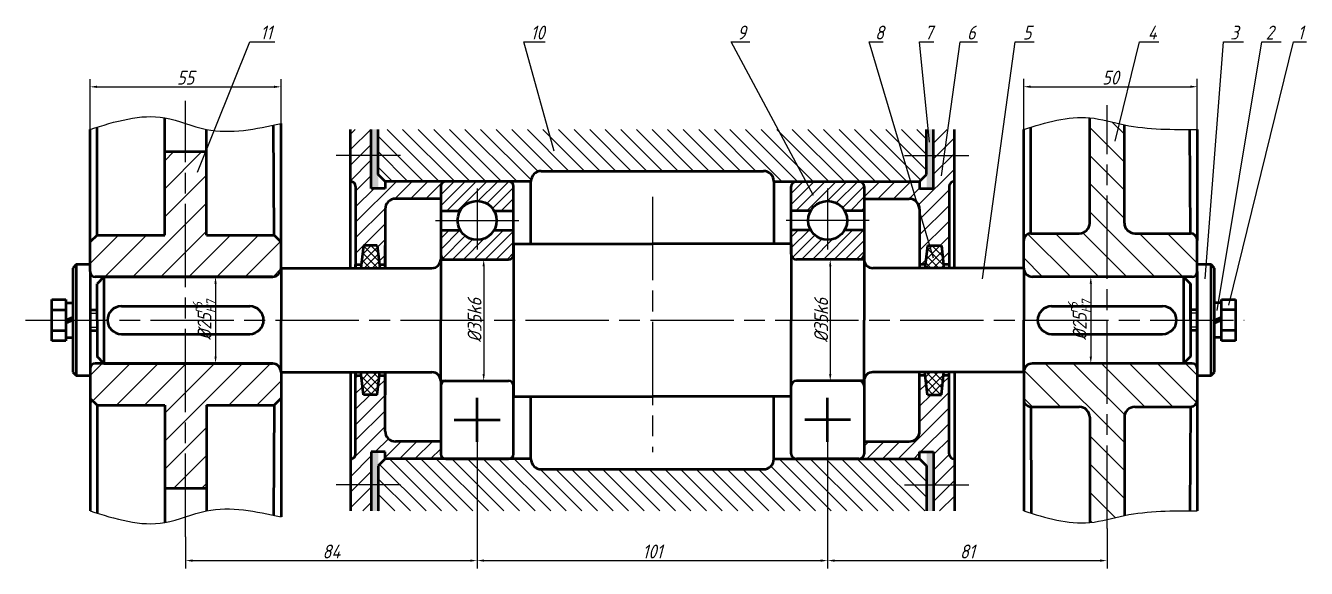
# Model space of a CAD drawing. Header units: millimetres. Extents: x 0 to 878, y 0 to 297.
# Drawn here: x 508.9 to 877.9, y 140.5 to 297 of the extents above; entities that cross this region are included whole.
import ezdxf

# ---------------------------------------------------------------- set-up
doc = ezdxf.new("R2010")
doc.units = ezdxf.units.MM
doc.linetypes.add('ACAD_ISO08W100', pattern=[36, 24, -3, 6, -3])
doc.layers.get('0').update_dxf_attribs({"lineweight": 25})
for name, color, linetype, lineweight in [('剖面线', 3, 'Continuous', 25), ('标注', 5, 'Continuous', 25), ('粗线', 7, 'Continuous', 50), ('细点画线', 1, 'ACAD_ISO08W100', 25)]:
    doc.layers.add(name, color=color, linetype=linetype, lineweight=lineweight)
doc.styles.add('GB', font='gbeitc.shx', dxfattribs={"height": 4, "bigfont": 'gbcbig.shx'})
doc.dimstyles.new('GB', dxfattribs={"dimtxt": 4, "dimasz": 2, "dimexe": 2.25, "dimexo": 0, "dimtad": 1, "dimdec": 0, "dimzin": 0, "dimdsep": 46, "dimtxsty": 'GB', "dimcen": 0.09, "dimadec": 0, "dimazin": 0, "dimtfac": 1, "dimtdec": 0, "dimtmove": 0, "dimatfit": 3, "dimfxl": 1, "dimtolj": 1, "dimtzin": 0, "dimarcsym": 0})
doc.dimstyles.new('GB$0', dxfattribs={"dimtxt": 4, "dimasz": 2, "dimexe": 2.25, "dimexo": 0, "dimtad": 1, "dimdec": 0, "dimzin": 0, "dimdsep": 46, "dimtxsty": 'GB', "dimcen": 0.09, "dimadec": 0, "dimazin": 0, "dimtfac": 1, "dimtdec": 0, "dimtmove": 0, "dimatfit": 3, "dimfxl": 1, "dimtolj": 1, "dimtzin": 0, "dimarcsym": 0})

# ---------------------------------------------------------------- blocks, each defined once
blk = doc.blocks.new('*D79')
at = {"layer": 'Defpoints', "color": 0, "transparency": 16777216}
for p in [(638.21, 229.55), (638.21, 194.55), (640.86, 194.55)]:
    blk.add_point(p, dxfattribs=at)
at = {"layer": '标注', "color": 0, "lineweight": -2, "transparency": 16777216}
for p, q in [((638.21, 229.55), (643.11, 229.55)), ((640.86, 227.55), (640.86, 196.55)), ((638.21, 194.55), (643.11, 194.55))]:
    blk.add_line(p, q, dxfattribs=at)
at = {"layer": '标注', "color": 0, "transparency": 16777216}
for points in [[(640.52, 227.55), (641.19, 227.55), (640.86, 229.55)], [(640.52, 196.55), (641.19, 196.55), (640.86, 194.55)]]:
    blk.add_solid(points, dxfattribs=at)
at = {"layer": '标注', "color": 0, "transparency": 16777216, "insert": (638.23, 212.05), "char_height": 4, "attachment_point": 5, "rotation": 90, "style": 'GB'}
blk.add_mtext('\\A1;%%C35k6', dxfattribs=at)
blk = doc.blocks.new('*D80')
at = {"layer": 'Defpoints', "color": 0, "transparency": 16777216}
for p in [(738.06, 229.55), (738.06, 194.55), (740.71, 194.55)]:
    blk.add_point(p, dxfattribs=at)
at = {"layer": '标注', "color": 0, "lineweight": -2, "transparency": 16777216}
for p, q in [((738.06, 229.55), (742.96, 229.55)), ((740.71, 227.55), (740.71, 196.55)), ((738.06, 194.55), (742.96, 194.55))]:
    blk.add_line(p, q, dxfattribs=at)
at = {"layer": '标注', "color": 0, "transparency": 16777216}
for points in [[(740.37, 227.55), (741.04, 227.55), (740.71, 229.55)], [(740.37, 196.55), (741.04, 196.55), (740.71, 194.55)]]:
    blk.add_solid(points, dxfattribs=at)
at = {"layer": '标注', "color": 0, "transparency": 16777216, "insert": (738.08, 212.05), "char_height": 4, "attachment_point": 5, "rotation": 90, "style": 'GB'}
blk.add_mtext('\\A1;%%C35k6', dxfattribs=at)
blk = doc.blocks.new('*D81')
at = {"layer": 'Defpoints', "color": 0, "transparency": 16777216}
for p in [(554.96, 224.55), (554.46, 199.55), (563.6, 199.55)]:
    blk.add_point(p, dxfattribs=at)
at = {"layer": '标注', "color": 0, "lineweight": -2, "transparency": 16777216}
for p, q in [((554.96, 224.55), (565.85, 224.55)), ((563.6, 222.55), (563.6, 201.55)), ((554.46, 199.55), (565.85, 199.55))]:
    blk.add_line(p, q, dxfattribs=at)
at = {"layer": '标注', "color": 0, "transparency": 16777216}
for points in [[(563.27, 222.55), (563.93, 222.55), (563.6, 224.55)], [(563.27, 201.55), (563.93, 201.55), (563.6, 199.55)]]:
    blk.add_solid(points, dxfattribs=at)
at = {"layer": '标注', "color": 0, "transparency": 16777216, "insert": (560.41, 212.05), "char_height": 4, "attachment_point": 5, "rotation": 90, "style": 'GB'}
blk.add_mtext('\\A1;%%C25{\\H0.7x;\\Sr6^ H7;}', dxfattribs=at)
blk = doc.blocks.new('*D82')
at = {"layer": 'Defpoints', "color": 0, "transparency": 16777216}
for p in [(813.31, 224.55), (812.81, 199.55), (815.77, 199.55)]:
    blk.add_point(p, dxfattribs=at)
at = {"layer": '标注', "color": 0, "lineweight": -2, "transparency": 16777216}
for p, q in [((813.31, 224.55), (818.02, 224.55)), ((815.77, 222.55), (815.77, 201.55)), ((812.81, 199.55), (818.02, 199.55))]:
    blk.add_line(p, q, dxfattribs=at)
at = {"layer": '标注', "color": 0, "transparency": 16777216}
for points in [[(815.44, 222.55), (816.11, 222.55), (815.77, 224.55)], [(815.44, 201.55), (816.11, 201.55), (815.77, 199.55)]]:
    blk.add_solid(points, dxfattribs=at)
at = {"layer": '标注', "color": 0, "transparency": 16777216, "insert": (812.58, 212.05), "char_height": 4, "attachment_point": 5, "rotation": 90, "style": 'GB'}
blk.add_mtext('\\A1;%%C25{\\H0.7x;\\Sr6^ H7;}', dxfattribs=at)
blk = doc.blocks.new('*D83')
at = {"layer": 'Defpoints', "color": 0, "transparency": 16777216}
for p in [(638.96, 176.94), (554.96, 149.56), (638.96, 142.72)]:
    blk.add_point(p, dxfattribs=at)
at = {"layer": '标注', "color": 0, "lineweight": -2, "transparency": 16777216}
for p, q in [((638.96, 176.94), (638.96, 140.47)), ((554.96, 149.56), (554.96, 140.47)), ((556.96, 142.72), (636.96, 142.72))]:
    blk.add_line(p, q, dxfattribs=at)
at = {"layer": '标注', "color": 0, "transparency": 16777216}
for points in [[(556.96, 143.05), (556.96, 142.39), (554.96, 142.72)], [(636.96, 143.05), (636.96, 142.39), (638.96, 142.72)]]:
    blk.add_solid(points, dxfattribs=at)
at = {"layer": '标注', "color": 0, "transparency": 16777216, "insert": (596.96, 145.35), "char_height": 4, "attachment_point": 5, "style": 'GB'}
blk.add_mtext('\\A1;84', dxfattribs=at)
blk = doc.blocks.new('*D84')
at = {"layer": 'Defpoints', "color": 0, "transparency": 16777216}
for p in [(638.96, 176.94), (739.96, 176.94), (739.96, 142.72)]:
    blk.add_point(p, dxfattribs=at)
at = {"layer": '标注', "color": 0, "lineweight": -2, "transparency": 16777216}
for p, q in [((638.96, 176.94), (638.96, 140.47)), ((739.96, 176.94), (739.96, 140.47)), ((640.96, 142.72), (737.96, 142.72))]:
    blk.add_line(p, q, dxfattribs=at)
at = {"layer": '标注', "color": 0, "transparency": 16777216}
for points in [[(640.96, 143.05), (640.96, 142.39), (638.96, 142.72)], [(737.96, 143.05), (737.96, 142.39), (739.96, 142.72)]]:
    blk.add_solid(points, dxfattribs=at)
at = {"layer": '标注', "color": 0, "transparency": 16777216, "insert": (689.46, 145.35), "char_height": 4, "attachment_point": 5, "style": 'GB'}
blk.add_mtext('\\A1;101', dxfattribs=at)
blk = doc.blocks.new('*D85')
at = {"layer": 'Defpoints', "color": 0, "transparency": 16777216}
for p in [(739.96, 176.94), (820.46, 151.95), (820.46, 142.72)]:
    blk.add_point(p, dxfattribs=at)
at = {"layer": '标注', "color": 0, "lineweight": -2, "transparency": 16777216}
for p, q in [((739.96, 176.94), (739.96, 140.47)), ((820.46, 151.95), (820.46, 140.47)), ((741.96, 142.72), (818.46, 142.72))]:
    blk.add_line(p, q, dxfattribs=at)
at = {"layer": '标注', "color": 0, "transparency": 16777216}
for points in [[(741.96, 143.05), (741.96, 142.39), (739.96, 142.72)], [(818.46, 143.05), (818.46, 142.39), (820.46, 142.72)]]:
    blk.add_solid(points, dxfattribs=at)
at = {"layer": '标注', "color": 0, "transparency": 16777216, "insert": (780.21, 145.35), "char_height": 4, "attachment_point": 5, "style": 'GB'}
blk.add_mtext('\\A1;81', dxfattribs=at)
blk = doc.blocks.new('*D86')
at = {"layer": 'Defpoints', "color": 0, "transparency": 16777216}
for p in [(582.46, 279.32), (527.46, 267.05), (582.46, 268.76)]:
    blk.add_point(p, dxfattribs=at)
at = {"layer": '标注', "color": 0, "lineweight": -2, "transparency": 16777216}
for p, q in [((527.46, 267.05), (527.46, 281.57)), ((582.46, 268.76), (582.46, 281.57)), ((529.46, 279.32), (580.46, 279.32))]:
    blk.add_line(p, q, dxfattribs=at)
at = {"layer": '标注', "color": 0, "transparency": 16777216}
for points in [[(529.46, 279.65), (529.46, 278.99), (527.46, 279.32)], [(580.46, 279.65), (580.46, 278.99), (582.46, 279.32)]]:
    blk.add_solid(points, dxfattribs=at)
at = {"layer": '标注', "color": 0, "transparency": 16777216, "insert": (554.96, 281.95), "char_height": 4, "attachment_point": 5, "style": 'GB'}
blk.add_mtext('\\A1;55', dxfattribs=at)
blk = doc.blocks.new('*D87')
at = {"layer": 'Defpoints', "color": 0, "transparency": 16777216}
for p in [(846.46, 279.35), (796.46, 267.05), (846.46, 267.05)]:
    blk.add_point(p, dxfattribs=at)
at = {"layer": '标注', "color": 0, "lineweight": -2, "transparency": 16777216}
for p, q in [((796.46, 267.05), (796.46, 281.6)), ((846.46, 267.05), (846.46, 281.6)), ((798.46, 279.35), (844.46, 279.35))]:
    blk.add_line(p, q, dxfattribs=at)
at = {"layer": '标注', "color": 0, "transparency": 16777216}
for points in [[(798.46, 279.69), (798.46, 279.02), (796.46, 279.35)], [(844.46, 279.69), (844.46, 279.02), (846.46, 279.35)]]:
    blk.add_solid(points, dxfattribs=at)
at = {"layer": '标注', "color": 0, "transparency": 16777216, "insert": (821.46, 281.98), "char_height": 4, "attachment_point": 5, "style": 'GB'}
blk.add_mtext('\\A1;50', dxfattribs=at)

msp = doc.modelspace()

# ---------------------------------------------------------------- hatches: boundary and pattern name
at = {"layer": '剖面线'}
h = msp.add_hatch(dxfattribs=at)
h.set_pattern_fill('ANSI31', color=256, scale=1.8, angle=90)
edge = h.paths.add_edge_path()
edge.add_arc((844.96, 198.05), 1.5, 0, 90)
edge.add_line((844.96, 199.55), (798.96, 199.55))
edge.add_arc((798.96, 197.05), 2.5, 90, 180)
edge.add_line((796.46, 197.05), (796.46, 189.05))
edge.add_arc((798.46, 189.05), 2, 180, 270)
edge.add_line((798.46, 187.05), (812.46, 187.05))
edge.add_arc((812.46, 184.05), 3, 0, 90, ccw=False)
edge.add_line((815.46, 184.05), (815.46, 153.7))
edge.add_spline(control_points=[(815.46, 153.7), (818.79, 154.02), (822.11, 155.05), (825.46, 155.73)], knot_values=[0, 0, 0, 0, 10.204605, 10.204605, 10.204605, 10.204605], degree=3, periodic=0)
edge.add_line((825.46, 155.73), (825.46, 184.05))
edge.add_arc((828.46, 184.05), 3, 90, 180, ccw=False)
edge.add_line((828.46, 187.05), (844.46, 187.05))
edge.add_arc((844.46, 189.05), 2, 270, 360)
edge.add_line((846.46, 189.05), (846.46, 198.05))
edge = h.paths.add_edge_path()
edge.add_arc((844.46, 235.05), 2, 0, 90)
edge.add_line((844.46, 237.05), (828.46, 237.05))
edge.add_arc((828.46, 240.05), 3, 180, 270, ccw=False)
edge.add_line((825.46, 240.05), (825.46, 268.36))
edge.add_spline(control_points=[(825.46, 268.36), (822.11, 269.04), (818.79, 270.08), (815.46, 270.39)], knot_values=[0, 0, 0, 0, 10.204605, 10.204605, 10.204605, 10.204605], degree=3, periodic=0)
edge.add_line((815.46, 270.39), (815.46, 240.05))
edge.add_arc((812.46, 240.05), 3, -90, 0, ccw=False)
edge.add_line((812.46, 237.05), (798.46, 237.05))
edge.add_arc((798.46, 235.05), 2, 90, 180)
edge.add_line((796.46, 235.05), (796.46, 227.05))
edge.add_arc((798.96, 227.05), 2.5, 180, 270)
edge.add_line((798.96, 224.55), (844.96, 224.55))
edge.add_arc((844.96, 226.05), 1.5, 270, 360)
edge.add_line((846.46, 226.05), (846.46, 235.05))
h = msp.add_hatch(dxfattribs=at)
h.set_pattern_fill('ANSI31', color=256)
h.paths.add_polyline_path([(615.46, 247.05), (628.46, 247.05), (628.46, 250.55, -0.414214), (629.96, 252.05), (612.46, 252.05), (612.46, 250.05), (608.46, 250.05), (608.46, 267.05), (602.46, 267.05), (602.46, 252.05, -0.414214), (603.96, 250.55), (603.96, 228.05), (605.57, 228.05), (606.21, 233.55), (610.21, 233.55), (610.84, 228.05), (612.46, 228.05), (612.46, 233.55), (612.46, 244.05, -0.414214)])
h = msp.add_hatch(dxfattribs=at)
h.set_pattern_fill('ANSI31', color=256)
h.paths.add_polyline_path([(612.46, 180.05), (612.46, 196.05), (610.84, 196.05), (610.21, 190.55), (606.21, 190.55), (605.57, 196.05), (603.96, 196.05), (603.96, 173.55, -0.414214), (602.46, 172.05), (602.46, 157.05), (608.46, 157.05), (608.46, 174.05), (612.46, 174.05), (612.46, 172.05), (629.96, 172.05, -0.414214), (628.46, 173.55), (628.46, 177.05), (615.46, 177.05, -0.414214)])
h.paths.add_polyline_path([(774.96, 196.05), (773.34, 196.05), (772.71, 190.55), (768.71, 190.55), (768.07, 196.05), (766.46, 196.05), (766.46, 180.05, -0.414214), (763.46, 177.05), (750.46, 177.05), (750.46, 173.55, -0.414214), (748.96, 172.05), (766.46, 172.05), (766.46, 174.05), (770.46, 174.05), (770.46, 157.05), (776.46, 157.05), (776.46, 172.05, -0.414214), (774.96, 173.55)])
h.paths.add_polyline_path([(774.96, 250.55, -0.414214), (776.46, 252.05), (776.46, 267.05), (770.46, 267.05), (770.46, 250.05), (766.46, 250.05), (766.46, 252.05), (748.96, 252.05, -0.414214), (750.46, 250.55), (750.46, 247.05), (763.46, 247.05, -0.414214), (766.46, 244.05), (766.46, 228.05), (768.07, 228.05), (768.71, 233.55), (772.71, 233.55), (773.34, 228.05), (774.96, 228.05)])
h = msp.add_hatch(color=256, dxfattribs=at)
h.dxf.hatch_style = 1
h.paths.add_polyline_path([(610.46, 267.05), (608.46, 267.05), (608.46, 250.05), (610.46, 250.05)])
h.paths.add_polyline_path([(770.46, 267.05), (768.46, 267.05), (768.46, 250.05), (770.46, 250.05)])
h.paths.add_polyline_path([(770.46, 174.05), (768.46, 174.05), (768.46, 157.05), (770.46, 157.05)])
h.paths.add_polyline_path([(610.46, 174.05), (608.46, 174.05), (608.46, 157.05), (610.46, 157.05)])
h = msp.add_hatch(dxfattribs=at)
h.set_pattern_fill('ANSI31', color=256, angle=90)
h.paths.add_polyline_path([(768.46, 267.05), (689.46, 267.05), (610.46, 267.05), (610.46, 254.05), (612.46, 252.05), (654.46, 252.05, -0.414214), (657.46, 255.05), (721.46, 255.05, -0.414214), (724.46, 252.05), (766.46, 252.05), (768.46, 254.05)])
h = msp.add_hatch(dxfattribs=at)
h.set_pattern_fill('ANSI31', color=256, scale=1.8)
h.paths.add_polyline_path([(582.46, 236.55), (560.96, 236.55), (560.96, 260.55), (548.96, 260.55), (548.96, 236.55), (527.46, 236.55), (527.46, 224.55), (579.96, 224.55, 0.414214), (582.46, 227.05)])
h = msp.add_hatch(dxfattribs=at)
h.set_pattern_fill('ANSI31', color=256, scale=0.7)
h.paths.add_polyline_path([(649.46, 250.55, 0.414214), (647.96, 252.05), (629.96, 252.05, 0.414214), (628.46, 250.55), (628.46, 247.05), (628.46, 243.61), (634.08, 243.61, -0.57735), (643.83, 243.61), (649.46, 243.61)])
h.paths.add_polyline_path([(649.46, 234.05), (649.46, 237.98), (643.83, 237.98, -0.57735), (634.08, 237.98), (628.46, 237.98), (628.46, 231.05, 0.414214), (629.96, 229.55), (647.96, 229.55, 0.414214), (649.46, 231.05)])
h.paths.add_polyline_path([(750.46, 250.55, 0.414214), (748.96, 252.05), (730.96, 252.05, 0.414214), (729.46, 250.55), (729.46, 243.61), (735.08, 243.61, -0.57735), (744.83, 243.61), (750.46, 243.61)])
h.paths.add_polyline_path([(750.46, 237.98), (744.83, 237.98, -0.57735), (735.08, 237.98), (729.46, 237.98), (729.46, 231.05, 0.414214), (730.96, 229.55), (748.96, 229.55, 0.414214), (750.46, 231.05)])
h = msp.add_hatch(dxfattribs=at)
h.set_pattern_fill('ANSI37', color=256, scale=0.5)
h.paths.add_polyline_path([(610.21, 233.55), (606.21, 233.55), (605.46, 227.05), (610.96, 227.05)])
h.paths.add_polyline_path([(610.96, 197.05), (605.46, 197.05), (606.21, 190.55), (610.21, 190.55)])
h.paths.add_polyline_path([(772.71, 233.55), (768.71, 233.55), (767.96, 227.05), (773.46, 227.05)])
h.paths.add_polyline_path([(773.46, 197.05), (767.96, 197.05), (768.71, 190.55), (772.71, 190.55)])
h = msp.add_hatch(dxfattribs=at)
h.set_pattern_fill('ANSI31', color=256, scale=1.8)
h.paths.add_polyline_path([(548.96, 187.55), (548.96, 163.55), (560.96, 163.55), (560.96, 187.55), (582.46, 187.55), (582.46, 197.05, 0.414214), (579.96, 199.55), (527.46, 199.55), (527.46, 187.55)])
h = msp.add_hatch(dxfattribs=at)
h.set_pattern_fill('ANSI31', color=256, angle=90)
h.paths.add_polyline_path([(768.46, 170.05), (766.46, 172.05), (724.46, 172.05, -0.414214), (721.46, 169.05), (657.46, 169.05, -0.414214), (654.46, 172.05), (612.46, 172.05), (610.46, 170.05), (610.46, 157.05), (689.46, 157.05), (768.46, 157.05)])

# ---------------------------------------------------------------- linework, layer by layer
for p, q in [((527.46, 214.05), (529.46, 214.05)), ((846.46, 214.05), (844.46, 214.05)), ((527.46, 210.05), (529.46, 210.05)), ((846.46, 210.05), (844.46, 210.05))]:
    msp.add_line(p, q)
for points in [[(527.46, 267.05), (548.96, 270.41), (560.96, 267.05), (582.46, 268.76)], [(796.46, 267.05), (815.46, 270.39), (825.46, 268.36), (846.46, 267.05)], [(527.46, 157.05), (548.96, 153.68), (560.96, 157.05), (582.46, 155.33)], [(796.46, 157.05), (815.46, 153.7), (825.46, 155.73), (846.46, 157.05)]]:
    msp.add_spline(points, degree=3)
at = {"layer": '粗线'}
for p, q in [((548.96, 236.55), (548.96, 270.41)), ((815.46, 240.05), (815.46, 270.39)), ((527.46, 226.05), (527.46, 267.05)), ((529.46, 236.55), (529.49, 267.69)), ((560.96, 236.55), (560.96, 267.05)), ((580.46, 236.55), (580.33, 268.3)), ((582.46, 227.05), (582.46, 268.76)), ((602.46, 227.05), (602.46, 267.05)), ((608.46, 250.05), (608.46, 267.05)), ((610.46, 254.05), (610.46, 267.05)), ((768.46, 254.05), (768.46, 267.05)), ((770.46, 250.05), (770.46, 267.05)), ((776.46, 227.05), (776.46, 267.05)), ((796.46, 235.05), (796.46, 267.05)), ((798.46, 237.05), (798.46, 267.66)), ((825.46, 240.05), (825.46, 268.36)), ((844.46, 237.05), (844.3, 267.03)), ((846.46, 267.05), (846.46, 235.05)), ((768.46, 254.05), (768.46, 263.27)), ((560.96, 260.55), (548.96, 260.55)), ((560.96, 236.55), (560.96, 260.55)), ((657.46, 255.05), (721.46, 255.05)), ((602.46, 252.05), (602.46, 252.05)), ((612.46, 252.05), (610.46, 254.05)), ((654.46, 252.05), (612.46, 252.05)), ((612.46, 252.05), (612.46, 250.05)), ((647.96, 252.05), (629.96, 252.05)), ((654.46, 234.05), (654.46, 252.05)), ((724.46, 252.05), (766.46, 252.05)), ((724.46, 252.05), (724.46, 234.05)), ((724.46, 252.05), (766.46, 252.05)), ((730.96, 252.05), (748.96, 252.05)), ((766.46, 252.05), (768.46, 254.05)), ((766.46, 252.05), (768.46, 254.05)), ((766.46, 252.05), (766.46, 250.05)), ((776.46, 252.05), (776.46, 252.05)), ((603.96, 250.55), (603.96, 227.05)), ((612.46, 250.05), (608.46, 250.05)), ((628.46, 250.55), (628.46, 231.05)), ((628.46, 250.55), (628.46, 247.05)), ((649.46, 231.05), (649.46, 250.55)), ((729.46, 231.05), (729.46, 250.55)), ((750.46, 250.55), (750.46, 229.55)), ((766.46, 250.05), (770.46, 250.05)), ((774.96, 250.55), (774.96, 227.05)), ((612.46, 244.05), (612.46, 227.05)), ((628.46, 247.05), (615.46, 247.05)), ((628.46, 243.61), (634.08, 243.61)), ((643.83, 243.61), (649.46, 243.61)), ((735.08, 243.61), (729.46, 243.61)), ((750.46, 243.61), (744.83, 243.61)), ((750.46, 247.05), (763.46, 247.05)), ((766.46, 244.05), (766.46, 227.05)), ((527.46, 236.55), (527.51, 236.55)), ((529.46, 236.55), (527.46, 234.62)), ((529.46, 236.55), (548.96, 236.55)), ((560.96, 236.55), (580.46, 236.55)), ((580.46, 236.55), (582.46, 234.55)), ((628.46, 237.98), (634.08, 237.98)), ((643.83, 237.98), (649.46, 237.98)), ((735.08, 237.98), (729.46, 237.98)), ((750.46, 237.98), (744.83, 237.98)), ((798.46, 237.05), (812.46, 237.05)), ((828.46, 237.05), (844.46, 237.05)), ((606.21, 233.55), (605.46, 227.05)), ((610.21, 233.55), (606.21, 233.55)), ((610.21, 233.55), (610.96, 227.05)), ((612.46, 227.05), (612.46, 233.55)), ((649.46, 234.05), (649.46, 234.05)), ((649.46, 234.05), (689.46, 234.05)), ((649.46, 234.05), (649.46, 190.05)), ((729.46, 234.05), (689.46, 234.05)), ((729.46, 234.05), (729.46, 234.05)), ((729.46, 234.05), (729.46, 212.05)), ((729.46, 234.05), (729.46, 234.05)), ((768.71, 233.55), (767.96, 227.05)), ((768.71, 233.55), (772.71, 233.55)), ((772.71, 233.55), (773.46, 227.05)), ((796.46, 227.05), (796.46, 235.05)), ((846.46, 226.05), (846.46, 235.05)), ((628.46, 231.05), (628.46, 212.05)), ((628.46, 229.55), (628.46, 229.55)), ((628.46, 229.55), (647.96, 229.55)), ((750.46, 229.55), (730.96, 229.55)), ((750.46, 229.55), (733.96, 229.55)), ((750.46, 229.55), (750.46, 229.55)), ((750.46, 229.55), (750.46, 212.05)), ((750.46, 229.55), (750.46, 229.55)), ((523.46, 228.05), (522.46, 227.05)), ((522.46, 227.05), (522.46, 197.05)), ((527.46, 228.05), (523.46, 228.05)), ((523.46, 228.05), (523.46, 196.05)), ((527.46, 226.05), (527.46, 198.05)), ((582.46, 227.05), (582.46, 227.05)), ((582.46, 227.05), (625.96, 227.05)), ((582.46, 227.05), (582.46, 212.05)), ((603.96, 227.05), (603.96, 228.05)), ((603.96, 228.05), (605.57, 228.05)), ((610.84, 228.05), (612.46, 228.05)), ((796.46, 227.05), (752.96, 227.05)), ((768.07, 228.05), (766.46, 228.05)), ((774.96, 228.05), (773.34, 228.05)), ((796.46, 227.05), (796.46, 227.05)), ((796.46, 227.05), (796.46, 212.05)), ((850.46, 228.05), (846.46, 228.05)), ((846.46, 226.05), (846.46, 198.05)), ((846.46, 198.05), (846.46, 226.05)), ((851.46, 227.05), (850.46, 228.05)), ((850.46, 196.05), (850.46, 228.05)), ((851.46, 197.05), (851.46, 227.05)), ((579.96, 224.55), (528.96, 224.55)), ((531.46, 224.55), (529.46, 222.55)), ((529.46, 212.05), (529.46, 222.55)), ((531.46, 224.55), (579.96, 224.55)), ((531.46, 224.55), (531.46, 199.55)), ((844.96, 224.55), (798.96, 224.55)), ((842.46, 224.55), (842.46, 199.55)), ((842.46, 224.55), (844.46, 222.55)), ((844.46, 222.55), (844.46, 201.55)), ((844.46, 212.05), (844.46, 222.55)), ((516.46, 206.05), (516.46, 218.05)), ((516.46, 218.05), (520.46, 218.05)), ((520.46, 218.05), (520.46, 206.05)), ((853.46, 218.05), (857.46, 218.05)), ((853.46, 206.05), (853.46, 218.05)), ((857.46, 218.05), (857.46, 206.05)), ((516.46, 215.05), (520.46, 215.05)), ((520.46, 217.05), (522.46, 217.05)), ((527.46, 215.05), (529.46, 215.05)), ((536.46, 216.05), (573.46, 216.05)), ((804.46, 216.05), (836.46, 216.05)), ((846.46, 215.05), (844.46, 215.05)), ((853.46, 217.05), (851.46, 217.05)), ((857.46, 215.05), (853.46, 215.05)), ((520.46, 212.05), (522.46, 212.87)), ((522.46, 212.05), (520.46, 211.22)), ((529.46, 212.05), (529.46, 201.55)), ((582.46, 197.05), (582.46, 212.05)), ((628.46, 194.55), (628.46, 212.05)), ((729.46, 190.05), (729.46, 212.05)), ((750.46, 194.55), (750.46, 212.05)), ((796.46, 197.05), (796.46, 212.05)), ((844.46, 212.05), (844.46, 201.55)), ((851.46, 212.05), (853.46, 212.87)), ((853.46, 212.05), (851.46, 211.22)), ((516.46, 209.05), (520.46, 209.05)), ((520.46, 207.05), (522.46, 207.05)), ((527.46, 209.05), (529.46, 209.05)), ((536.46, 208.05), (573.46, 208.05)), ((804.46, 208.05), (836.46, 208.05)), ((846.46, 209.05), (844.46, 209.05)), ((853.46, 207.05), (851.46, 207.05)), ((857.46, 209.05), (853.46, 209.05)), ((520.46, 206.05), (516.46, 206.05)), ((857.46, 206.05), (853.46, 206.05)), ((579.96, 199.55), (528.96, 199.55)), ((531.46, 199.55), (529.46, 201.55)), ((531.46, 199.55), (529.46, 201.55)), ((531.46, 199.55), (579.96, 199.55)), ((531.46, 199.55), (579.96, 199.55)), ((844.96, 199.55), (798.96, 199.55)), ((844.46, 201.55), (842.46, 199.55)), ((522.46, 197.05), (523.46, 196.05)), ((523.46, 196.05), (527.46, 196.05)), ((527.46, 198.05), (527.46, 157.05)), ((582.46, 197.05), (582.46, 197.05)), ((582.46, 197.05), (625.96, 197.05)), ((582.46, 197.05), (582.46, 197.05)), ((582.46, 197.05), (582.46, 155.33)), ((602.46, 197.05), (602.46, 157.05)), ((603.96, 173.55), (603.96, 197.05)), ((603.96, 197.05), (603.96, 196.05)), ((603.96, 196.05), (605.57, 196.05)), ((606.21, 190.55), (605.46, 197.05)), ((610.21, 190.55), (610.96, 197.05)), ((610.84, 196.05), (612.46, 196.05)), ((612.46, 180.05), (612.46, 197.05)), ((612.46, 197.05), (612.46, 190.55)), ((796.46, 197.05), (752.96, 197.05)), ((766.46, 180.05), (766.46, 197.05)), ((768.07, 196.05), (766.46, 196.05)), ((768.71, 190.55), (767.96, 197.05)), ((772.71, 190.55), (773.46, 197.05)), ((774.96, 196.05), (773.34, 196.05)), ((774.96, 173.55), (774.96, 197.05)), ((776.46, 197.05), (776.46, 157.05)), ((796.46, 197.05), (796.46, 197.05)), ((796.46, 197.05), (796.46, 189.05)), ((846.46, 198.05), (846.46, 189.05)), ((846.46, 196.05), (850.46, 196.05)), ((850.46, 196.05), (851.46, 197.05)), ((628.46, 194.55), (628.46, 194.55)), ((628.46, 194.55), (647.96, 194.55)), ((628.46, 194.55), (628.46, 173.55)), ((649.46, 190.05), (649.46, 193.05)), ((729.46, 190.05), (729.46, 193.05)), ((750.46, 194.55), (730.96, 194.55)), ((750.46, 194.55), (733.96, 194.55)), ((750.46, 194.55), (750.46, 194.55)), ((750.46, 194.55), (750.46, 173.55)), ((529.46, 187.55), (527.46, 189.47)), ((580.46, 187.55), (582.46, 189.55)), ((610.21, 190.55), (606.21, 190.55)), ((638.96, 176.94), (638.96, 189.65)), ((649.46, 190.05), (649.46, 190.05)), ((649.46, 190.05), (689.46, 190.05)), ((649.46, 173.55), (649.46, 190.05)), ((654.46, 172.05), (654.46, 190.05)), ((729.46, 190.05), (689.46, 190.05)), ((724.46, 172.05), (724.46, 190.05)), ((729.46, 190.05), (729.46, 190.05)), ((729.46, 173.55), (729.46, 190.05)), ((739.96, 176.94), (739.96, 189.65)), ((768.71, 190.55), (772.71, 190.55)), ((796.46, 189.05), (796.46, 157.05)), ((846.46, 189.05), (846.46, 157.05)), ((529.46, 187.55), (548.96, 187.55)), ((529.46, 187.55), (529.49, 156.4)), ((548.96, 187.55), (548.96, 153.68)), ((560.96, 187.55), (580.46, 187.55)), ((560.96, 187.55), (560.96, 157.05)), ((560.96, 187.55), (560.96, 163.55)), ((580.46, 187.55), (580.33, 155.79)), ((798.46, 187.05), (812.46, 187.05)), ((798.46, 187.05), (798.6, 156.38)), ((828.46, 187.05), (844.46, 187.05)), ((844.46, 187.05), (844.3, 157.06)), ((632.35, 183.3), (645.56, 183.3)), ((746.56, 183.3), (733.35, 183.3)), ((815.46, 184.05), (815.46, 153.7)), ((825.46, 184.05), (825.46, 155.73)), ((612.46, 174.05), (608.46, 174.05)), ((608.46, 174.05), (608.46, 157.05)), ((612.46, 172.05), (612.46, 174.05)), ((628.46, 177.05), (615.46, 177.05)), ((750.46, 177.05), (763.46, 177.05)), ((766.46, 172.05), (766.46, 174.05)), ((766.46, 174.05), (770.46, 174.05)), ((770.46, 174.05), (770.46, 157.05)), ((602.46, 172.05), (602.46, 172.05)), ((612.46, 172.05), (610.46, 170.05)), ((610.46, 170.05), (610.46, 157.05)), ((654.46, 172.05), (612.46, 172.05)), ((629.96, 172.05), (647.96, 172.05)), ((724.46, 172.05), (766.46, 172.05)), ((748.96, 172.05), (730.96, 172.05)), ((766.46, 172.05), (768.46, 170.05)), ((766.46, 172.05), (768.46, 170.05)), ((768.46, 170.05), (768.46, 160.82)), ((768.46, 170.05), (768.46, 157.05)), ((776.46, 172.05), (776.46, 172.05)), ((657.46, 169.05), (721.46, 169.05)), ((560.96, 163.55), (548.96, 163.55))]:
    msp.add_line(p, q, dxfattribs=at)
for centre in [(638.96, 240.8), (739.96, 240.8)]:
    msp.add_circle(centre, 5.62, dxfattribs=at)
for centre, radius, start, end in [((657.46, 252.05), 3, 90, 180), ((721.46, 252.05), 3, 0, 90), ((602.46, 250.55), 1.5, 360, 90), ((629.96, 250.55), 1.5, 90, 180), ((647.96, 250.55), 1.5, 0, 90), ((730.96, 250.55), 1.5, 90, 180), ((748.96, 250.55), 1.5, 0, 90), ((776.46, 250.55), 1.5, 90, 180), ((615.46, 244.05), 3, 90, 180), ((763.46, 244.05), 3, 0, 90), ((812.46, 240.05), 3, 270, 0), ((828.46, 240.05), 3, 180, 270), ((798.46, 235.05), 2, 90, 180), ((844.46, 235.05), 2, 0, 90), ((625.96, 229.55), 2.5, 270, 0), ((629.96, 231.05), 1.5, 180, 270), ((647.96, 231.05), 1.5, 270, 0), ((730.96, 231.05), 1.5, 180, 270), ((748.96, 231.05), 1.5, 270, 0), ((752.96, 229.55), 2.5, 180, 270), ((528.96, 226.05), 1.5, 180, 270), ((579.96, 227.05), 2.5, 270, 0), ((798.96, 227.05), 2.5, 180, 270), ((844.96, 226.05), 1.5, 270, 0), ((844.96, 226.05), 1.5, 270, 0), ((536.46, 212.05), 4, 90, 270), ((573.46, 212.05), 4, 270, 90), ((804.46, 212.05), 4, 90, 270), ((836.46, 212.05), 4, 270, 90), ((528.96, 198.05), 1.5, 90, 180), ((579.96, 197.05), 2.5, 0, 90), ((579.96, 197.05), 2.5, 0, 90), ((798.96, 197.05), 2.5, 90, 180), ((844.96, 198.05), 1.5, 0, 90), ((844.96, 198.05), 1.5, 0, 90), ((625.96, 194.55), 2.5, 0, 90), ((752.96, 194.55), 2.5, 90, 180), ((629.96, 193.05), 1.5, 90, 180), ((647.96, 193.05), 1.5, 0, 90), ((730.96, 193.05), 1.5, 90, 180), ((748.96, 193.05), 1.5, 0, 90), ((798.46, 189.05), 2, 180, 270), ((844.46, 189.05), 2, 270, 0), ((812.46, 184.05), 3, 0, 90), ((828.46, 184.05), 3, 90, 180), ((615.46, 180.05), 3, 180, 270), ((763.46, 180.05), 3, 270, 0), ((602.46, 173.55), 1.5, 270, 0), ((629.96, 173.55), 1.5, 180, 270), ((647.96, 173.55), 1.5, 270, 0), ((730.96, 173.55), 1.5, 180, 270), ((748.96, 173.55), 1.5, 270, 0), ((776.46, 173.55), 1.5, 180, 270), ((657.46, 172.05), 3, 180, 270), ((721.46, 172.05), 3, 270, 0)]:
    msp.add_arc(centre, radius, start, end, dxfattribs=at)
at = {"layer": '细点画线'}
for p, q in [((554.96, 149.56), (554.96, 275.32)), ((820.46, 151.95), (820.46, 274.06)), ((616.85, 259.55), (598.32, 259.55)), ((762.06, 259.55), (780.59, 259.55)), ((638.96, 249.99), (638.96, 232.39)), ((689.46, 247.57), (689.46, 173.97)), ((739.96, 249.99), (739.96, 232.39)), ((626.95, 240.8), (651.16, 240.8)), ((751.96, 240.8), (727.75, 240.8)), ((508.88, 212.05), (859.99, 212.05)), ((616.85, 164.55), (598.32, 164.55)), ((762.06, 164.55), (780.59, 164.55))]:
    msp.add_line(p, q, dxfattribs=at)

# ---------------------------------------------------------------- texts
at = {"char_height": 4, "attachment_point": 7, "style": 'GB'}
for s, insert in [('\\A1;11', (576.49, 292.96)), ('\\A1;10', (654.37, 292.96)), ('\\A1;9', (713.9, 292.96)), ('\\A1;8', (753.61, 292.96)), ('\\A1;7', (767.87, 292.96)), ('\\A1;6', (780.11, 292.96)), ('\\A1;5', (796.19, 292.96)), ('\\A1;4', (832.18, 292.96)), ('\\A1;3', (855.94, 292.96)), ('\\A1;2', (866.17, 292.96)), ('\\A1;1', (875.36, 292.96))]:
    msp.add_mtext(s, dxfattribs=dict(at, insert=insert))

# ---------------------------------------------------------------- dimensions: what is measured, and where the dimension line sits
at = {"layer": '标注'}
for base, p1, p2, picture, middle in [((582.46, 279.32), (527.46, 267.05), (582.46, 268.76), '*D86', (554.96, 281.95)), ((846.46, 279.35), (796.46, 267.05), (846.46, 267.05), '*D87', (821.46, 281.98)), ((638.96, 142.72), (554.96, 149.56), (638.96, 176.94), '*D83', (596.96, 145.35)), ((739.96, 142.72), (638.96, 176.94), (739.96, 176.94), '*D84', (689.46, 145.35)), ((820.45606169, 142.72039343), (739.95606169, 176.94459487), (820.45606169, 151.94802402), '*D85', (780.20606169, 145.34539343))]:
    dim = msp.add_linear_dim(base=base, p1=p1, p2=p2, dimstyle='GB$0', dxfattribs=at)
    dim.commit()
    dim.dimension.update_dxf_attribs({"geometry": picture, "text_midpoint": middle})
for base, p1, p2, text, picture, middle in [((640.86, 194.55), (638.21, 229.55), (638.21, 194.55), '%%C<>k6', '*D79', (638.23, 212.05)), ((740.71, 194.55), (738.06, 229.55), (738.06, 194.55), '%%C<>k6', '*D80', (738.08, 212.05)), ((563.6, 199.55), (554.96, 224.55), (554.46, 199.55), '%%C<>{\\H0.7x;\\Sr6^ H7;}', '*D81', (560.41, 212.05)), ((815.77, 199.55), (813.31, 224.55), (812.81, 199.55), '%%C<>{\\H0.7x;\\Sr6^ H7;}', '*D82', (812.58, 212.05))]:
    dim = msp.add_linear_dim(base=base, p1=p1, p2=p2, angle=90, text=text, dimstyle='GB$0', dxfattribs=at)
    dim.commit()
    dim.dimension.update_dxf_attribs({"geometry": picture, "text_midpoint": middle})

# ---------------------------------------------------------------- leaders
at = {"annotation_type": 0, "has_hookline": 1, "hookline_direction": 0}
for points, text_width in [([(558.36, 254.75), (573.48, 292.34), (577.59, 292.34)], 2.5), ([(661.2, 260.8), (652.39, 292.34), (655.14, 292.34)], 2.83), ([(735.87, 247.96), (712.11, 292.34), (715.27, 292.34)], 1.67), ([(770.47, 229.92), (751.94, 292.34), (753.5, 292.34)], 1.83), ([(769.27, 263.35), (766.43, 292.34), (768.39, 292.34)], 1.5), ([(772.78, 253.69), (778.15, 292.34), (780.84, 292.34)], 1.67), ([(784.57, 223.93), (794.02, 292.34), (796.71, 292.34)], 2.08), ([(822.82, 263.62), (829.76, 292.34), (833.05, 292.34)], 1.67), ([(848.73, 223.96), (854, 292.34), (857.03, 292.34)], 2.08), ([(852.19, 214.83), (865.09, 292.34), (867.98, 292.34)], 2), ([(855.57, 216.41), (874.13, 292.34), (876.43, 292.34)], 0.833)]:
    msp.add_leader(points, dimstyle='GB', override={"dimgap": 0.625, "dimtad": 1, "dimldrblk": 'None'}, dxfattribs=dict(at, text_width=text_width))

doc.saveas('drawing.dxf')
